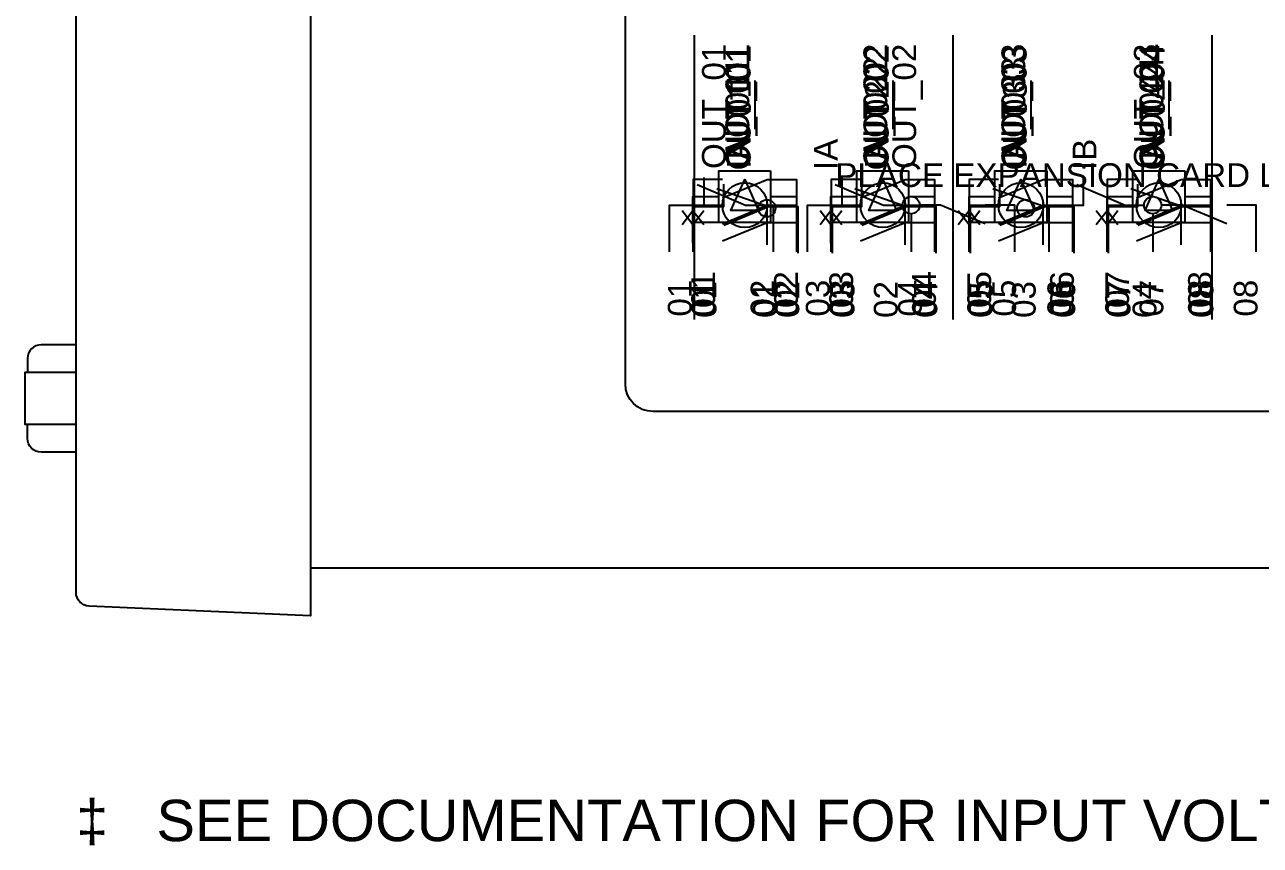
# Model space of a CAD drawing. Extents: x 1 to 23.8, y 0.2 to 17.
# Drawn here: x 8.771 to 12.352, y 0.765 to 3.145 of the extents above; entities that cross this region are included whole.
import ezdxf

# ---------------------------------------------------------------- set-up
doc = ezdxf.new("R2010")
doc.units = 0
doc.header["$MEASUREMENT"] = 0
for name, color, linetype in [('5_01__0-__EMPTY', 7, 'CONTINUOUS'), ('5_02__8-___4__ACI', 7, 'CONTINUOUS'), ('5_03__1-___4__DI__4__DO__S', 7, 'CONTINUOUS'), ('5_04__B-___4__DI__4__DO__F', 7, 'CONTINUOUS'), ('5_05__C-___4__DI__3__DO', 7, 'CONTINUOUS'), ('5_06__2X___8__DO__STD_FORM', 7, 'CONTINUOUS'), ('5_07__2A___8__DO__STD_FORM', 7, 'CONTINUOUS'), ('5_08__2B___8__DO__STD__6__', 7, 'CONTINUOUS'), ('5_09__2C___8__DO__STD__2__', 7, 'CONTINUOUS'), ('5_10__3-___8__DI', 7, 'CONTINUOUS'), ('5_11__5-___8__AI', 7, 'CONTINUOUS'), ('5_12__6-___4__AI__4__AO', 7, 'CONTINUOUS'), ('6_00_____DWG', 7, 'CONTINUOUS')]:
    doc.layers.add(name, color=color, linetype=linetype)
doc.styles.add('ARIAL', font='arial.ttf')

msp = doc.modelspace()

# ---------------------------------------------------------------- linework, layer by layer
at = {"layer": '5_02__8-___4__ACI'}
for points in [[(10.7119, 2.2897), (10.7119, 3.1147)], [(11.4619, 2.2897), (11.4619, 3.1147)], [(12.212, 2.2897), (12.212, 3.1147)]]:
    msp.add_lwpolyline(points, dxfattribs=at)
for centre in [(10.9219, 2.6124), (11.6719, 2.6124)]:
    msp.add_circle(centre, 0.025, dxfattribs=at)
at = {"layer": '5_03__1-___4__DI__4__DO__S'}
for points in [[(10.7079, 2.4863), (10.7079, 2.6213), (10.793, 2.6213)], [(10.793, 2.5676), (10.923, 2.6213), (11.008, 2.6213), (11.008, 2.4863)], [(11.1079, 2.4863), (11.1079, 2.6213), (11.193, 2.6213)], [(11.193, 2.5676), (11.323, 2.6213), (11.408, 2.6213), (11.408, 2.4863)], [(11.5079, 2.4863), (11.5079, 2.6213), (11.593, 2.6213)], [(11.593, 2.5676), (11.723, 2.6213), (11.808, 2.6213), (11.808, 2.4863)], [(11.9078, 2.4863), (11.9078, 2.6213), (11.9929, 2.6213)], [(11.993, 2.5676), (12.123, 2.6213), (12.2079, 2.6213), (12.2079, 2.4863)]]:
    msp.add_lwpolyline(points, dxfattribs=at)
at = {"layer": '5_04__B-___4__DI__4__DO__F'}
for points in [[(10.793, 2.6963), (10.7079, 2.6963), (10.7079, 2.4863)], [(10.793, 2.6426), (10.923, 2.6963), (11.008, 2.6963), (11.008, 2.5713)], [(11.193, 2.6963), (11.1079, 2.6963), (11.1079, 2.4863)], [(11.193, 2.6426), (11.323, 2.6963), (11.408, 2.6963), (11.408, 2.5713)], [(11.5929, 2.6963), (11.5079, 2.6963), (11.5079, 2.4863)], [(11.593, 2.6426), (11.723, 2.6963), (11.8079, 2.6963), (11.8079, 2.5713)], [(11.9929, 2.6963), (11.9078, 2.6963), (11.9078, 2.4863)], [(11.993, 2.6426), (12.1229, 2.6963), (12.2079, 2.6963), (12.2079, 2.5713)], [(10.923, 2.5063), (10.923, 2.6363)], [(11.323, 2.5063), (11.323, 2.6363)], [(11.7229, 2.5063), (11.7229, 2.6363)], [(12.1229, 2.5063), (12.1229, 2.6363)], [(10.793, 2.5713), (10.7079, 2.5713)], [(10.793, 2.5176), (10.923, 2.5713), (11.008, 2.5713), (11.008, 2.4863)], [(11.193, 2.5713), (11.1079, 2.5713)], [(11.193, 2.5176), (11.323, 2.5713), (11.408, 2.5713), (11.408, 2.4863)], [(11.5929, 2.5713), (11.5079, 2.5713)], [(11.593, 2.5176), (11.723, 2.5713), (11.8079, 2.5713), (11.8079, 2.4863)], [(11.9929, 2.5713), (11.9078, 2.5713)], [(11.993, 2.5176), (12.1229, 2.5713), (12.2079, 2.5713), (12.2079, 2.4863)]]:
    msp.add_lwpolyline(points, dxfattribs=at)
at = {"layer": '5_05__C-___4__DI__3__DO'}
for points in [[(10.6399, 2.4863), (10.6399, 2.6213), (10.6399, 2.6213), (10.7399, 2.6213), (10.7399, 2.7013)], [(11.0399, 2.4863), (11.0399, 2.6213), (11.14, 2.6213), (11.1399, 2.6213), (11.1399, 2.7013)], [(11.74, 2.4863), (11.74, 2.6213), (11.84, 2.6213), (11.84, 2.6213), (11.84, 2.7013)], [(10.72, 2.6813), (10.86, 2.6213), (10.94, 2.6213), (10.94, 2.4863)], [(11.1199, 2.6813), (11.2599, 2.6213), (11.315, 2.6213)], [(11.82, 2.6813), (11.96, 2.6213), (12.0151, 2.6213)], [(11.5549, 2.5676), (11.425, 2.6213), (11.365, 2.6213)], [(11.6401, 2.4863), (11.6401, 2.6213), (11.555, 2.6213)], [(12.255, 2.5676), (12.1251, 2.6213), (12.0651, 2.6213)], [(12.3402, 2.4863), (12.3402, 2.6213), (12.2551, 2.6213)], [(11.34, 2.5963), (11.34, 2.4863)], [(12.0401, 2.5963), (12.0401, 2.4863)]]:
    msp.add_lwpolyline(points, dxfattribs=at)
for centre in [(11.34, 2.6213), (12.0401, 2.6213)]:
    msp.add_circle(centre, 0.025, dxfattribs=at)
at = {"layer": '5_06__2X___8__DO__STD_FORM'}
for points in [[(10.7119, 2.4824), (10.7119, 2.6174), (10.797, 2.6174)], [(10.797, 2.5637), (10.927, 2.6174), (11.012, 2.6174), (11.012, 2.4824)], [(11.1119, 2.4824), (11.1119, 2.6174), (11.197, 2.6174)], [(11.197, 2.5637), (11.327, 2.6174), (11.412, 2.6174), (11.412, 2.4824)], [(11.5118, 2.4824), (11.5118, 2.6174), (11.5969, 2.6174)], [(11.597, 2.5637), (11.727, 2.6174), (11.8119, 2.6174), (11.8119, 2.4824)], [(11.9118, 2.4824), (11.9118, 2.6174), (11.9969, 2.6174)], [(11.997, 2.5637), (12.1269, 2.6174), (12.2119, 2.6174), (12.2119, 2.4824)]]:
    msp.add_lwpolyline(points, dxfattribs=at)
at = {"layer": '5_07__2A___8__DO__STD_FORM'}
for points in [[(10.7119, 2.4824), (10.7119, 2.6175), (10.7119, 2.6175), (10.797, 2.6175), (10.797, 2.6824)], [(10.777, 2.6699), (10.927, 2.6174), (11.012, 2.6175), (11.012, 2.4825)], [(11.1119, 2.4824), (11.1119, 2.6175), (11.1119, 2.6175), (11.197, 2.6175), (11.197, 2.6824)], [(11.177, 2.6699), (11.327, 2.6174), (11.412, 2.6175), (11.412, 2.4825)], [(11.5118, 2.4824), (11.5118, 2.6175), (11.5118, 2.6175), (11.5969, 2.6175), (11.5969, 2.6824)], [(11.577, 2.6699), (11.727, 2.6174), (11.8119, 2.6175), (11.8119, 2.4825)], [(11.9118, 2.4824), (11.9118, 2.6175), (11.9118, 2.6175), (11.9969, 2.6175), (11.9969, 2.6824)], [(11.9769, 2.6699), (12.1269, 2.6174), (12.2119, 2.6175), (12.2119, 2.4825)]]:
    msp.add_lwpolyline(points, dxfattribs=at)
at = {"layer": '5_08__2B___8__DO__STD__6__'}
for points in [[(10.7119, 2.4824), (10.7119, 2.6174), (10.797, 2.6174)], [(10.797, 2.5637), (10.927, 2.6174), (11.012, 2.6174), (11.012, 2.4824)], [(11.1119, 2.4824), (11.1119, 2.6174), (11.197, 2.6174)], [(11.197, 2.5637), (11.327, 2.6174), (11.412, 2.6174), (11.412, 2.4824)], [(11.5118, 2.4824), (11.5118, 2.6174), (11.5969, 2.6174)], [(11.597, 2.5637), (11.727, 2.6174), (11.8119, 2.6174), (11.8119, 2.4824)], [(11.9118, 2.4824), (11.9118, 2.6174), (11.9969, 2.6174)], [(11.997, 2.5637), (12.1269, 2.6174), (12.2119, 2.6174), (12.2119, 2.4824)]]:
    msp.add_lwpolyline(points, dxfattribs=at)
at = {"layer": '5_09__2C___8__DO__STD__2__'}
for points in [[(11.5118, 2.4824), (11.5118, 2.6175), (11.5118, 2.6175), (11.5969, 2.6175), (11.5969, 2.6824)], [(11.577, 2.6699), (11.727, 2.6174), (11.8119, 2.6175), (11.8119, 2.4825)], [(11.9118, 2.4824), (11.9118, 2.6175), (11.9118, 2.6175), (11.9969, 2.6175), (11.9969, 2.6824)], [(11.9769, 2.6699), (12.127, 2.6174), (12.2119, 2.6175), (12.2119, 2.4825)], [(10.7119, 2.4824), (10.7119, 2.6174), (10.797, 2.6174)], [(10.797, 2.5637), (10.927, 2.6174), (11.012, 2.6174), (11.012, 2.4824)], [(11.1118, 2.4824), (11.1118, 2.6174), (11.1969, 2.6174)], [(11.197, 2.5637), (11.327, 2.6174), (11.412, 2.6174), (11.412, 2.4824)]]:
    msp.add_lwpolyline(points, dxfattribs=at)
at = {"layer": '5_10__3-___8__DI'}
for points in [[(10.708, 2.4863), (10.708, 2.6213), (10.793, 2.6213)], [(10.923, 2.6213), (11.008, 2.6213), (11.008, 2.4863)], [(11.1081, 2.4863), (11.1081, 2.6213), (11.1931, 2.6213)], [(11.3231, 2.6213), (11.4081, 2.6213), (11.4081, 2.4863)], [(11.5082, 2.4863), (11.5081, 2.6213), (11.5931, 2.6213)], [(11.7231, 2.6213), (11.8081, 2.6213), (11.8081, 2.4863)], [(11.908, 2.4863), (11.908, 2.6213), (11.993, 2.6213)], [(12.123, 2.6213), (12.208, 2.6213), (12.208, 2.4863)]]:
    msp.add_lwpolyline(points, dxfattribs=at)
for centre in [(10.858, 2.6213), (11.2581, 2.6213), (11.6582, 2.6213), (12.058, 2.6213)]:
    msp.add_circle(centre, 0.065, dxfattribs=at)
at = {"layer": '5_11__5-___8__AI'}
for points in [[(10.9326, 2.7213), (10.9326, 2.5713), (10.7827, 2.5713), (10.7827, 2.7213), (10.9326, 2.7213)], [(10.8976, 2.6063), (10.8176, 2.6063), (10.8576, 2.6963), (10.8976, 2.6063)], [(11.3327, 2.7213), (11.3327, 2.5713), (11.1827, 2.5713), (11.1827, 2.7213), (11.3327, 2.7213)], [(11.2977, 2.6063), (11.2177, 2.6063), (11.2577, 2.6963), (11.2977, 2.6063)], [(11.7328, 2.7213), (11.7328, 2.5713), (11.5828, 2.5713), (11.5828, 2.7213), (11.7328, 2.7213)], [(11.6978, 2.6063), (11.6178, 2.6063), (11.6578, 2.6963), (11.6978, 2.6063)], [(12.1328, 2.7213), (12.1328, 2.5713), (11.9829, 2.5713), (11.9829, 2.7213), (12.1328, 2.7213)], [(12.0978, 2.6063), (12.0178, 2.6063), (12.0578, 2.6963), (12.0978, 2.6063)], [(10.7076, 2.5113), (10.7076, 2.6463), (10.7826, 2.6463)], [(10.9327, 2.6463), (11.0078, 2.6463), (11.0078, 2.5113)], [(11.1077, 2.5113), (11.1076, 2.6463), (11.1827, 2.6463)], [(11.3327, 2.6463), (11.4078, 2.6463), (11.4078, 2.5113)], [(11.5077, 2.5113), (11.5077, 2.6463), (11.5828, 2.6463)], [(11.7328, 2.6463), (11.8079, 2.6463), (11.8079, 2.5113)], [(11.9078, 2.5113), (11.9078, 2.6463), (11.9828, 2.6463)], [(12.1329, 2.6463), (12.208, 2.6463), (12.208, 2.5113)], [(10.6764, 2.5651), (10.7076, 2.6063), (10.7388, 2.5651)], [(11.0764, 2.5651), (11.1077, 2.6063), (11.1389, 2.5651)], [(11.4765, 2.5651), (11.5077, 2.6063), (11.5389, 2.5651)], [(11.8766, 2.5651), (11.9078, 2.6063), (11.939, 2.5651)]]:
    msp.add_lwpolyline(points, dxfattribs=at)
at = {"layer": '5_12__6-___4__AI__4__AO'}
for points in [[(10.9326, 2.7213), (10.9326, 2.5713), (10.7827, 2.5713), (10.7827, 2.7213), (10.9326, 2.7213)], [(10.8976, 2.6063), (10.8176, 2.6063), (10.8576, 2.6963), (10.8976, 2.6063)], [(11.3327, 2.7213), (11.3327, 2.5713), (11.1827, 2.5713), (11.1827, 2.7213), (11.3327, 2.7213)], [(11.2977, 2.6063), (11.2177, 2.6063), (11.2577, 2.6963), (11.2977, 2.6063)], [(11.7328, 2.7213), (11.7328, 2.5713), (11.5828, 2.5713), (11.5828, 2.7213), (11.7328, 2.7213)], [(11.6978, 2.6063), (11.6178, 2.6063), (11.6578, 2.6963), (11.6978, 2.6063)], [(12.1328, 2.7213), (12.1328, 2.5713), (11.9829, 2.5713), (11.9829, 2.7213), (12.1328, 2.7213)], [(12.0978, 2.6063), (12.0178, 2.6063), (12.0578, 2.6963), (12.0978, 2.6063)], [(10.7076, 2.5113), (10.7076, 2.6463), (10.7826, 2.6463)], [(10.9327, 2.6463), (11.0078, 2.6463), (11.0078, 2.5113)], [(11.1077, 2.5113), (11.1076, 2.6463), (11.1827, 2.6463)], [(11.3327, 2.6463), (11.4078, 2.6463), (11.4078, 2.5113)], [(11.5077, 2.5113), (11.5077, 2.6463), (11.5828, 2.6463)], [(11.7328, 2.6463), (11.8079, 2.6463), (11.8079, 2.5113)], [(11.9078, 2.5113), (11.9078, 2.6463), (11.9828, 2.6463)], [(12.1329, 2.6463), (12.208, 2.6463), (12.208, 2.5113)], [(10.6764, 2.6063), (10.7076, 2.5651), (10.7388, 2.6063)], [(11.0764, 2.6063), (11.1077, 2.5651), (11.1389, 2.6063)], [(11.4765, 2.6063), (11.5077, 2.5651), (11.5389, 2.6063)], [(11.8766, 2.6063), (11.9078, 2.5651), (11.939, 2.6063)]]:
    msp.add_lwpolyline(points, dxfattribs=at)
at = {"layer": '6_00_____DWG'}
for points in [[(8.9573, 8.9621), (9.5988, 8.9902), (9.5988, 1.4311), (8.9573, 1.4591, -0.401491), (8.9197, 1.4984), (8.9197, 8.9228, -0.401491)], [(10.5919, 8.348), (14.3018, 8.348, -0.414213), (14.3818, 8.268), (14.3818, 2.1031, -0.414212), (14.3018, 2.0231), (10.5919, 2.0231, -0.414211), (10.5119, 2.1031), (10.5119, 8.268, -0.414219)]]:
    msp.add_lwpolyline(points, format="xyb", close=True, dxfattribs=at)
for points in [[(9.5988, 8.8524), (14.5491, 8.8524), (14.5491, 1.5689), (9.5988, 1.5689)], [(8.9197, 2.136), (8.7709, 2.136), (8.7709, 1.986), (8.9197, 1.986)]]:
    msp.add_lwpolyline(points, dxfattribs=at)
for points in [[(8.9197, 2.2165), (8.8182, 2.2165, 0.414214), (8.7788, 2.1772), (8.7788, 2.136)], [(8.9197, 1.9055), (8.8182, 1.9055, -0.414214), (8.7788, 1.9449), (8.7788, 1.986)]]:
    msp.add_lwpolyline(points, format="xyb", dxfattribs=at)

# ---------------------------------------------------------------- texts
at = {"layer": '5_01__0-__EMPTY', "style": 'ARIAL'}
msp.add_text('PLACE EXPANSION CARD LABEL HERE', height=0.068833, dxfattribs=at).set_placement((11.1201, 2.6742))
at = {"layer": '5_02__8-___4__ACI', "style": 'ARIAL'}
for s, p in [('IA', (11.1269, 2.7233)), ('IB', (11.8769, 2.7233)), ('01', (10.9508, 2.2945)), ('02', (11.3008, 2.2945)), ('03', (11.7008, 2.2945)), ('04', (12.0508, 2.2945))]:
    msp.add_text(s, height=0.06883, rotation=90, dxfattribs=at).set_placement(p)
at = {"layer": '5_03__1-___4__DI__4__DO__S', "style": 'ARIAL'}
for s, p in [('OUT_01', (10.8707, 2.7263)), ('OUT_02', (11.2706, 2.7263)), ('OUT_03', (11.6706, 2.7263)), ('OUT_04', (12.0706, 2.7263)), ('01', (10.7717, 2.2984)), ('02', (11.0117, 2.2984)), ('03', (11.1717, 2.2984)), ('04', (11.4117, 2.2984)), ('05', (11.5717, 2.2984)), ('06', (11.8116, 2.2984)), ('07', (11.9715, 2.2984)), ('08', (12.2116, 2.2984))]:
    msp.add_text(s, height=0.06883, rotation=90, dxfattribs=at).set_placement(p)
at = {"layer": '5_04__B-___4__DI__4__DO__F', "style": 'ARIAL'}
for s, p in [('OUT_01', (10.8746, 2.7224)), ('OUT_02', (11.2746, 2.7224)), ('OUT_03', (11.6746, 2.7224)), ('OUT_04', (12.0746, 2.7224)), ('01', (10.7757, 2.2945)), ('02', (11.0157, 2.2945)), ('03', (11.1757, 2.2945)), ('04', (11.4157, 2.2945)), ('05', (11.5757, 2.2945)), ('06', (11.8155, 2.2945)), ('07', (11.9755, 2.2945)), ('08', (12.2156, 2.2945))]:
    msp.add_text(s, height=0.06883, rotation=90, dxfattribs=at).set_placement(p)
at = {"layer": '5_05__C-___4__DI__3__DO', "style": 'ARIAL'}
for s, p in [('OUT_01', (10.8027, 2.7263)), ('OUT_02', (11.3545, 2.7263)), ('OUT_03', (12.0546, 2.7263)), ('01', (10.7038, 2.2984)), ('02', (10.9437, 2.2984)), ('03', (11.1037, 2.2984)), ('04', (11.3708, 2.2984)), ('05', (11.6438, 2.2984)), ('06', (11.8038, 2.2984)), ('07', (12.0709, 2.2984)), ('08', (12.3439, 2.2984))]:
    msp.add_text(s, height=0.06883, rotation=90, dxfattribs=at).set_placement(p)
at = {"layer": '5_06__2X___8__DO__STD_FORM', "style": 'ARIAL'}
for s, p in [('OUT_01', (10.8746, 2.7224)), ('OUT_02', (11.2746, 2.7224)), ('OUT_03', (11.6746, 2.7224)), ('OUT_04', (12.0746, 2.7224)), ('01', (10.7757, 2.2945)), ('02', (11.0157, 2.2945)), ('03', (11.1757, 2.2945)), ('04', (11.4157, 2.2945)), ('05', (11.5757, 2.2945)), ('06', (11.8155, 2.2945)), ('07', (11.9755, 2.2945)), ('08', (12.2156, 2.2945))]:
    msp.add_text(s, height=0.06883, rotation=90, dxfattribs=at).set_placement(p)
at = {"layer": '5_07__2A___8__DO__STD_FORM', "style": 'ARIAL'}
for s, p in [('OUT_01', (10.8746, 2.7224)), ('OUT_02', (11.2746, 2.7224)), ('OUT_03', (11.6746, 2.7224)), ('OUT_04', (12.0746, 2.7224)), ('01', (10.7757, 2.2945)), ('02', (11.0157, 2.2945)), ('03', (11.1757, 2.2945)), ('04', (11.4157, 2.2945)), ('05', (11.5757, 2.2945)), ('06', (11.8155, 2.2945)), ('07', (11.9755, 2.2945)), ('08', (12.2156, 2.2945))]:
    msp.add_text(s, height=0.06883, rotation=90, dxfattribs=at).set_placement(p)
at = {"layer": '5_08__2B___8__DO__STD__6__', "style": 'ARIAL'}
for s, p in [('OUT_01', (10.8746, 2.7224)), ('OUT_02', (11.2746, 2.7224)), ('OUT_03', (11.6746, 2.7224)), ('OUT_04', (12.0746, 2.7224)), ('01', (10.7757, 2.2945)), ('02', (11.0157, 2.2945)), ('03', (11.1757, 2.2945)), ('04', (11.4157, 2.2945)), ('05', (11.5757, 2.2945)), ('06', (11.8155, 2.2945)), ('07', (11.9755, 2.2945)), ('08', (12.2156, 2.2945))]:
    msp.add_text(s, height=0.06883, rotation=90, dxfattribs=at).set_placement(p)
at = {"layer": '5_09__2C___8__DO__STD__2__', "style": 'ARIAL'}
for s, p in [('OUT_01', (10.8746, 2.7224)), ('OUT_02', (11.2746, 2.7224)), ('OUT_03', (11.6746, 2.7224)), ('OUT_04', (12.0746, 2.7224)), ('01', (10.7757, 2.2945)), ('02', (11.0157, 2.2945)), ('03', (11.1757, 2.2945)), ('04', (11.4157, 2.2945)), ('05', (11.5757, 2.2945)), ('06', (11.8155, 2.2945)), ('07', (11.9755, 2.2945)), ('08', (12.2156, 2.2945))]:
    msp.add_text(s, height=0.06883, rotation=90, dxfattribs=at).set_placement(p)
at = {"layer": '5_10__3-___8__DI', "style": 'ARIAL'}
for s, p in [('IN_01', (10.8752, 2.7272)), ('IN_02', (11.2752, 2.7272)), ('IN_03', (11.6752, 2.7272)), ('IN_04', (12.0752, 2.7272)), ('01', (10.7717, 2.2984)), ('02', (11.0117, 2.2984)), ('03', (11.1717, 2.2984)), ('04', (11.4117, 2.2984)), ('05', (11.5717, 2.2984)), ('06', (11.8116, 2.2984)), ('07', (11.9715, 2.2984)), ('08', (12.2116, 2.2984))]:
    msp.add_text(s, height=0.06883, rotation=90, dxfattribs=at).set_placement(p)
at = {"layer": '5_11__5-___8__AI', "style": 'ARIAL'}
for s, p in [('AI_01', (10.8707, 2.7522)), ('AI_02', (11.2707, 2.7522)), ('AI_03', (11.6706, 2.7522)), ('AI_04', (12.0706, 2.7522)), ('01', (10.7718, 2.3233)), ('02', (11.0118, 2.3233)), ('03', (11.1717, 2.3233)), ('04', (11.4117, 2.3233)), ('05', (11.5717, 2.3233)), ('06', (11.8116, 2.3233)), ('07', (11.9716, 2.3233)), ('08', (12.2116, 2.3233))]:
    msp.add_text(s, height=0.06883, rotation=90, dxfattribs=at).set_placement(p)
at = {"layer": '5_12__6-___4__AI__4__AO', "style": 'ARIAL'}
for s, p in [('AO_01', (10.8707, 2.7522)), ('AO_02', (11.2707, 2.7522)), ('AO_03', (11.6706, 2.7522)), ('AO_04', (12.0706, 2.7522)), ('01', (10.7718, 2.3233)), ('02', (11.0118, 2.3233)), ('03', (11.1717, 2.3233)), ('04', (11.4117, 2.3233)), ('05', (11.5717, 2.3233)), ('06', (11.8116, 2.3233)), ('07', (11.9716, 2.3233)), ('08', (12.2116, 2.3233))]:
    msp.add_text(s, height=0.06883, rotation=90, dxfattribs=at).set_placement(p)
at = {"layer": '6_00_____DWG', "style": 'ARIAL'}
msp.add_text('‡   SEE DOCUMENTATION FOR INPUT VOLTAGE RATING', height=0.12, dxfattribs=at).set_placement((8.9197, 0.7774))

doc.saveas('drawing.dxf')
